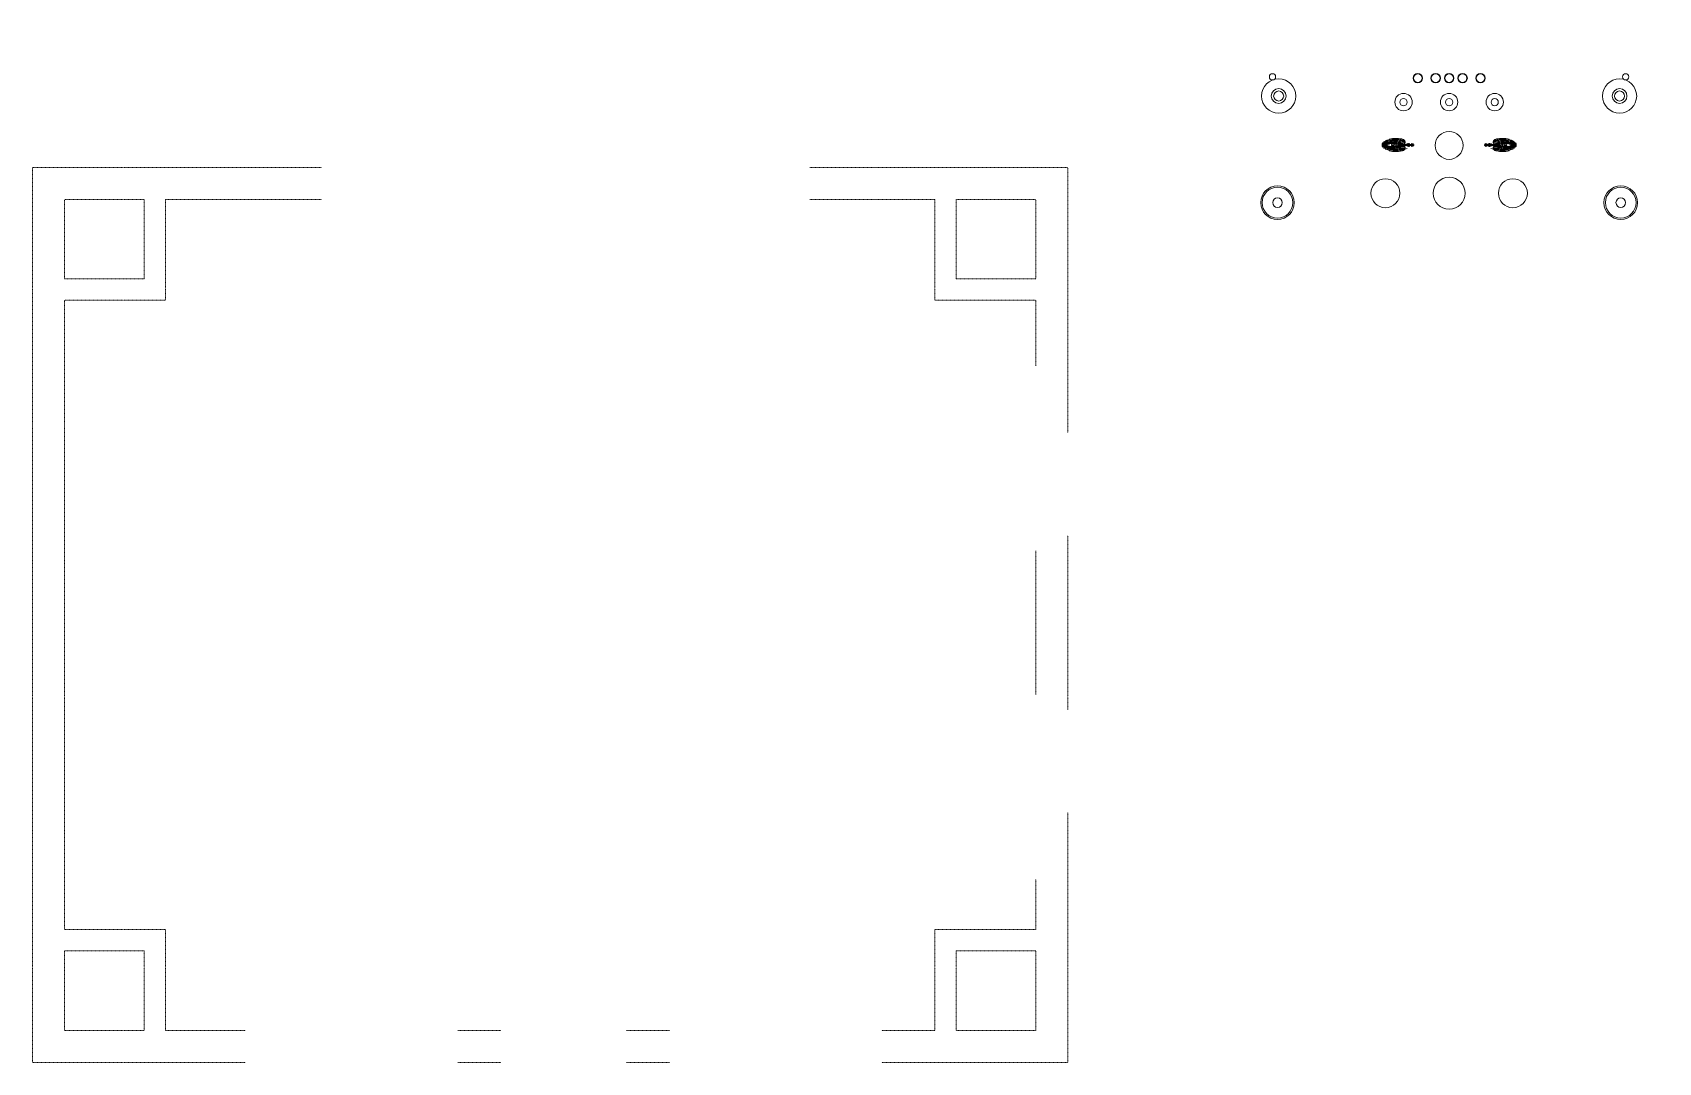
# Model space of a CAD drawing. Header units: millimetres. Extents: x -507089 to 1145492, y -1925330 to 49778.
# Drawn here: x -471195 to -465098, y 3910 to 7772 of the extents above; entities that cross this region are included whole.
import ezdxf

# ---------------------------------------------------------------- set-up
doc = ezdxf.new("R2010")
doc.units = ezdxf.units.MM
doc.header["$MEASUREMENT"] = 0
doc.linetypes.add('HIDDEN', pattern=[0.75, 0.5, -0.25])
doc.linetypes.add('HIDDEN2', pattern=[0.1875, 0.125, -0.0625])
for name, color, linetype, lineweight in [('A-NET KHUAT', 250, 'HIDDEN', 9), ('A-NET MANH', 8, 'Continuous', 9), ('A-NOI THAT', 44, 'Continuous', 9)]:
    doc.layers.add(name, color=color, linetype=linetype, lineweight=lineweight)
doc.layers.get('A-NOI THAT').off()

# ---------------------------------------------------------------- blocks, each defined once
blk = doc.blocks.new('Bantho81x15')
for p, q in [((622.9, 193.5), (622.9, 148.5)), ((785, 198), (627.4, 198)), ((785, 198), (942.6, 198)), ((947.1, 193.5), (947.1, 148.5)), ((785, 144), (627.4, 144)), ((686.3, 144), (686.3, 139.5)), ((785, 139.5), (686.3, 139.5)), ((785, 144), (942.6, 144)), ((785, 139.5), (883.7, 139.5)), ((883.7, 144), (883.7, 139.5))]:
    blk.add_line(p, q)
for points in [[(1570, 0), (1570, 810), (0, 810), (0, 0)], [(672.5, 202.5), (555.5, 202.5), (555.5, 319.5), (672.5, 319.5)], [(843.5, 202.5), (726.5, 202.5), (726.5, 319.5), (843.5, 319.5)], [(1014.5, 202.5), (897.5, 202.5), (897.5, 319.5), (1014.5, 319.5)]]:
    blk.add_lwpolyline(points, close=True)
for points in [[(730.3, 431.7), (703.4, 431.7), (703.4, 412.9), (730.6, 412.9)], [(839.7, 431.7), (866.6, 431.7), (866.6, 412.9), (839.4, 412.9)]]:
    blk.add_lwpolyline(points)
for centre, radius in [((141.4, 637.9), 68.4), ((546, 602.6), 75), ((785, 602.6), 82.5), ((1024, 602.6), 75), ((1428.6, 637.9), 68.4), ((215.3, 453.5), 121.5), ((1354.7, 453.5), 121.5), ((785, 423.3), 72), ((145.9, 238.1), 84.4), ((343.9, 244.8), 67.5), ((614, 261), 54), ((785, 261), 54), ((956, 261), 54), ((1226.1, 244.8), 67.5), ((1424.1, 238.1), 84.4), ((667.5, 171), 20.2), ((734.5, 171), 20.2), ((785, 171), 20.2), ((835.5, 171), 20.2), ((902.5, 171), 20.2)]:
    blk.add_circle(centre, radius)
for centre, radius, start, end in [((512.7, 436.5), 1.68, 91.11692, 207.80948), ((513.4, 441.4), 2.16, 159.26167, 240.74789), ((514.9, 438.2), 4.5, 214.40333, 250.53705), ((514.7, 441.1), 3.52, 99.32861, 161.85216), ((513.4, 430.4), 2.14, 117.37129, 219.74214), ((517.7, 438.3), 11, 237.12389, 267.92186), ((513.7, 425.4), 1.79, 112.24816, 266.94641), ((572.3, 558.5), 133.2, 243.25027, 251.217), ((514.7, 425.8), 6.92, 73.28723, 109.12828), ((512.3, 425.2), 13, 69.80015, 88.51036), ((517.5, 373.4), 53.9, 90.15221, 94.77078), ((531.5, 466.5), 37.2, 241.01363, 264.93841), ((515.5, 439), 5.72, 72.76256, 104.23618), ((469.3, 351.7), 104.4, 56.74978, 62.68123), ((522.8, 462.7), 35.8, 261.24952, 278.41125), ((619.4, 567.5), 158.5, 234.14472, 236.62522), ((528.7, 426.6), 0.962, 137.28159, 219.85853), ((529.2, 425.8), 1.86, 89.14189, 129.81005), ((529.5, 429.2), 1.32, 87.47386, 174.60297), ((529.7, 429.1), 1.51, 171.69171, 253.30928), ((530.8, 431.4), 1.68, 62.22018, 176.6575), ((530.3, 431.5), 1.17, 176.57675, 232.06534), ((530.7, 447.1), 19.5, 265.74647, 280.06537), ((532.3, 438.1), 8.03, 249.68834, 271.8544), ((533, 433.8), 1.68, 161.59746, 212.1026), ((533.4, 433), 2.45, 72.94439, 147.31781), ((537.7, 447.7), 16, 247.27185, 267.62214), ((547.9, 420), 15.9, 130.06835, 174.2023), ((533.8, 439.9), 9.89, 262.83991, 280.30254), ((535.8, 435.1), 1.68, 104.79429, 170.13473), ((532.9, 433), 2.7, 36.44059, 62.11653), ((538.1, 438.8), 5.21, 234.86743, 285.69919), ((536.2, 434.4), 2.4, 64.57607, 109.87365), ((540.5, 440.7), 5.25, 231.27539, 281.91342), ((565.9, 403.2), 40.5, 114.15468, 134.20777), ((617.5, 265.5), 187.5, 107.29817, 111.3389), ((557.6, 443.4), 1.69, 151.15901, 206.35927), ((558, 440.4), 4.25, 55.78353, 116.11471), ((592.2, 367.2), 83, 96.56543, 111.49786), ((589.8, 382.1), 68, 80.282, 95.93644), ((595.4, 400.3), 49.1, 66.86342, 83.20526), ((614.2, 445.1), 3.35, 76.05066, 149.45294), ((606, 426), 21.4, 26.26985, 65.992), ((614.2, 444.3), 4.14, 44.82842, 79.3147), ((615.3, 446), 2.15, 312.6928, 33.78134), ((619.4, 415), 21.2, 34.23882, 65.43827), ((640.5, 362.5), 64.6, 84.21943, 93.17874), ((929.5, 362.5), 64.6, 86.82126, 95.78057), ((950.6, 415), 21.2, 114.56173, 145.76118), ((964, 426), 21.4, 114.008, 153.73015), ((954.7, 446), 2.15, 146.21866, 227.3072), ((955.8, 444.3), 4.14, 100.6853, 135.17158), ((955.8, 445.1), 3.35, 30.54706, 103.94934), ((974.6, 400.3), 49.1, 96.79474, 113.13658), ((980.2, 382.1), 68, 84.06356, 99.718), ((977.8, 367.2), 83, 68.50214, 83.43457), ((952.5, 265.5), 187.5, 68.6611, 72.70183), ((1012, 440.4), 4.25, 63.88529, 124.21647), ((1012.4, 443.4), 1.69, 333.64073, 28.84099), ((1004.1, 403.2), 40.5, 45.79223, 65.84532), ((1029.5, 440.7), 5.25, 258.08658, 308.72461), ((1031.9, 438.8), 5.21, 254.30081, 305.13257), ((1022.1, 420), 15.9, 5.7977, 49.93165), ((1033.8, 434.4), 2.4, 70.12635, 115.42393), ((1032.3, 447.7), 16, 272.37786, 292.72815), ((1036.2, 439.9), 9.89, 259.69746, 277.16009), ((1034.2, 435.1), 1.68, 9.86527, 75.20571), ((1037.1, 433), 2.7, 117.88347, 143.55941), ((1036.6, 433), 2.45, 32.68219, 107.05561), ((1039.3, 447.1), 19.5, 259.93463, 274.25353), ((1037.7, 438.1), 8.03, 268.1456, 290.31166), ((950.6, 567.5), 158.5, 303.37478, 305.85528), ((1037, 433.8), 1.68, 327.8974, 18.40254), ((1039.2, 431.4), 1.68, 3.3425, 117.77982), ((1039.7, 431.5), 1.17, 307.93466, 3.42325), ((1040.5, 429.2), 1.32, 5.39703, 92.52614), ((997.7, 558.5), 133.2, 288.783, 296.74973), ((1040.3, 429.1), 1.51, 286.69072, 8.30829), ((1040.8, 425.8), 1.86, 50.18995, 90.85811), ((1038.5, 466.5), 37.2, 275.06159, 298.98637), ((1041.3, 426.6), 0.962, 320.14147, 42.71841), ((1047.2, 462.7), 35.8, 261.58875, 278.75048), ((1100.7, 351.7), 104.4, 117.31877, 123.25022), ((1052.3, 438.3), 11, 272.07814, 302.87611), ((1052.5, 373.4), 53.9, 85.22922, 89.84779), ((1054.5, 439), 5.72, 75.76382, 107.23744), ((1057.7, 425.2), 13, 91.48964, 110.19985), ((1055.3, 425.8), 6.92, 70.87172, 106.71277), ((1055.3, 441.1), 3.52, 18.14784, 80.67139), ((1056.3, 425.4), 1.79, 273.05359, 67.75184), ((1055.1, 438.2), 4.5, 289.46295, 325.59667), ((1057.3, 436.5), 1.68, 332.19052, 88.88308), ((1056.6, 430.4), 2.14, 320.25786, 62.62871), ((1056.6, 441.4), 2.16, 299.25211, 20.73833), ((512.7, 406.8), 1.68, 152.19052, 268.88308), ((514.9, 405), 4.5, 109.46295, 145.59667), ((513.4, 401.9), 2.16, 119.25211, 200.73833), ((513.4, 412.9), 2.14, 140.25786, 242.62871), ((514.7, 402.2), 3.52, 198.14784, 260.67139), ((514, 421.5), 2.33, 111.09956, 181.92496), ((513.3, 421.2), 1.59, 169.59846, 281.44937), ((517.7, 405), 11, 92.07814, 122.87611), ((513.7, 417.8), 1.79, 93.05359, 247.75184), ((572.3, 284.8), 133.2, 108.783, 116.74973), ((514.7, 417.5), 6.92, 250.87172, 286.71277), ((512.3, 418.1), 13, 271.48964, 290.19985), ((517.5, 469.9), 53.9, 265.22922, 269.84779), ((531.5, 376.8), 37.2, 95.06159, 118.98637), ((517.4, 534.6), 111, 268.00916, 275.37236), ((517.4, 308.6), 111, 84.62764, 91.99084), ((515.5, 404.3), 5.72, 255.76382, 287.23744), ((469.3, 491.5), 104.4, 297.31877, 303.25022), ((522.8, 380.6), 35.8, 81.58875, 98.75048), ((619.4, 275.8), 158.5, 123.37478, 125.85528), ((528.1, 421.5), 1.01, 154.56274, 171.39394), ((528.1, 421.8), 1.01, 188.60606, 205.43726), ((532.3, 418.1), 6.39, 133.36194, 143.75175), ((532.3, 425.1), 6.39, 216.24825, 226.63806), ((528.6, 424.5), 0.941, 87.07772, 173.66237), ((528.8, 424.6), 1.09, 176.5938, 256.345), ((528.8, 418.7), 1.09, 103.655, 183.4062), ((528.6, 418.7), 0.941, 186.33763, 272.92228), ((528.7, 416.7), 0.962, 140.14147, 222.71841), ((529, 426.7), 1.26, 212.91129, 272.39151), ((529.7, 420.7), 2.72, 96.25443, 130.18072), ((529.7, 422.6), 2.72, 229.81928, 263.74557), ((529, 416.6), 1.26, 87.60849, 147.08871), ((529.2, 417.4), 1.86, 230.18995, 270.85811), ((529.7, 414.1), 1.51, 106.69072, 188.30829), ((529.5, 414), 1.32, 185.39703, 272.52614), ((530.5, 439.5), 16.1, 262.90894, 276.46656), ((530.5, 403.8), 16.1, 83.53344, 97.09106), ((530.4, 444.5), 19.2, 265.98813, 277.56829), ((530.4, 398.7), 19.2, 82.43171, 94.01187), ((530.3, 411.8), 1.17, 127.93466, 183.42325), ((530.8, 411.8), 1.68, 183.3425, 297.77982), ((530.7, 396.2), 19.5, 79.93463, 94.25353), ((532.3, 405.2), 8.03, 88.1456, 110.31166), ((533, 409.4), 1.68, 147.8974, 198.40254), ((533.4, 410.2), 2.45, 212.68219, 287.05561), ((537.7, 395.6), 16, 92.37786, 112.72815), ((547.9, 423.2), 15.9, 185.7977, 229.93165), ((533.8, 403.4), 9.89, 79.69746, 97.16009), ((532.9, 410.3), 2.7, 297.88347, 323.55941), ((535.8, 408.2), 1.68, 189.86527, 255.20571), ((538.1, 404.4), 5.21, 74.30081, 125.13257), ((536.2, 408.8), 2.4, 250.12635, 295.42393), ((540.5, 402.6), 5.25, 78.08658, 128.72461), ((565.9, 440.1), 40.5, 225.79223, 245.84532), ((617.5, 577.7), 187.5, 248.6611, 252.70183), ((557.6, 399.8), 1.69, 153.64073, 208.84099), ((558, 402.8), 4.25, 243.88529, 304.21647), ((592.2, 476), 83, 248.50214, 263.43457), ((589.8, 461.2), 68, 264.06356, 279.718), ((595.4, 442.9), 49.1, 276.79474, 293.13658), ((614.2, 398.2), 3.35, 210.54706, 283.94934), ((606, 417.3), 21.4, 294.008, 333.73015), ((614.2, 399), 4.14, 280.6853, 315.17158), ((615.3, 397.2), 2.15, 326.21866, 47.3072), ((603.3, 468.5), 64.6, 283.66187, 292.724), ((619.4, 428.2), 21.2, 294.56173, 325.76118), ((640.5, 480.8), 64.6, 266.82126, 275.78057), ((644.2, 402.4), 24.5, 70.3001, 83.3279), ((644.2, 440.9), 24.5, 276.6721, 289.6999), ((645.8, 406.8), 19.8, 60.41911, 70.48962), ((645.8, 436.5), 19.8, 289.51038, 299.58089), ((656.9, 421.7), 2.83, 120.86964, 241.88393), ((656.9, 421.5), 2.83, 118.11607, 239.13036), ((661.1, 262.1), 162, 79.72368, 91.94771), ((660.6, 606.4), 187.3, 268.46383, 279.02678), ((908.9, 262.1), 162, 88.05229, 100.27632), ((909.4, 606.4), 187.3, 260.97322, 271.53617), ((924.2, 406.8), 19.8, 109.51038, 119.58089), ((913.1, 421.7), 2.83, 298.11607, 59.13036), ((913.1, 421.5), 2.83, 300.86964, 61.88393), ((924.2, 436.5), 19.8, 240.41911, 250.48962), ((925.8, 402.4), 24.5, 96.6721, 109.6999), ((925.8, 440.9), 24.5, 250.3001, 263.3279), ((929.5, 480.8), 64.6, 264.21943, 273.17874), ((950.6, 428.2), 21.2, 214.23882, 245.43827), ((966.7, 468.5), 64.6, 247.276, 256.33813), ((964, 417.3), 21.4, 206.26985, 245.992), ((954.7, 397.2), 2.15, 132.6928, 213.78134), ((955.8, 399), 4.14, 224.82842, 259.3147), ((955.8, 398.2), 3.35, 256.05066, 329.45294), ((974.6, 442.9), 49.1, 246.86342, 263.20526), ((980.2, 461.2), 68, 260.282, 275.93644), ((977.8, 476), 83, 276.56543, 291.49786), ((952.5, 577.7), 187.5, 287.29817, 291.3389), ((1012, 402.8), 4.25, 235.78353, 296.11471), ((1012.4, 399.8), 1.69, 331.15901, 26.35927), ((1004.1, 440.1), 40.5, 294.15468, 314.20777), ((1029.5, 402.6), 5.25, 51.27539, 101.91342), ((1031.9, 404.4), 5.21, 54.86743, 105.69919), ((1022.1, 423.2), 15.9, 310.06835, 354.2023), ((1033.8, 408.8), 2.4, 244.57607, 289.87365), ((1032.3, 395.6), 16, 67.27185, 87.62214), ((1036.2, 403.4), 9.89, 82.83991, 100.30254), ((1034.2, 408.2), 1.68, 284.79429, 350.13473), ((1037.1, 410.3), 2.7, 216.44059, 242.11653), ((1036.6, 410.2), 2.45, 252.94439, 327.31781), ((1039.3, 396.2), 19.5, 85.74647, 100.06537), ((1039.6, 444.5), 19.2, 262.43171, 274.01187), ((1039.6, 398.7), 19.2, 85.98813, 97.56829), ((1037.7, 405.2), 8.03, 69.68834, 91.8544), ((1039.5, 439.5), 16.1, 263.53344, 277.09106), ((1039.5, 403.8), 16.1, 82.90894, 96.46656), ((950.6, 275.8), 158.5, 54.14472, 56.62522), ((1039.2, 411.8), 1.68, 242.22018, 356.6575), ((1037, 409.4), 1.68, 341.59746, 32.1026), ((1040.5, 414), 1.32, 267.47386, 354.60297), ((1039.7, 411.8), 1.17, 356.57675, 52.06534), ((1040.3, 420.7), 2.72, 49.81928, 83.74557), ((1040.3, 422.6), 2.72, 276.25443, 310.18072), ((997.7, 284.8), 133.2, 63.25027, 71.217), ((1040.8, 417.4), 1.86, 269.14189, 309.81005), ((1040.3, 414.1), 1.51, 351.69171, 73.30928), ((1041, 426.7), 1.26, 267.60849, 327.08871), ((1041, 416.6), 1.26, 32.91129, 92.39151), ((1041.4, 424.5), 0.941, 6.33763, 92.92228), ((1041.4, 418.7), 0.941, 267.07772, 353.66237), ((1041.2, 424.6), 1.09, 283.655, 3.4062), ((1041.2, 418.7), 1.09, 356.5938, 76.345), ((1038.5, 376.8), 37.2, 61.01363, 84.93841), ((1037.7, 418.1), 6.39, 36.24825, 46.63806), ((1037.7, 425.1), 6.39, 313.36194, 323.75175), ((1041.3, 416.7), 0.962, 317.28159, 39.85853), ((1047.2, 380.6), 35.8, 81.24952, 98.41125), ((1052.6, 534.6), 111, 264.62764, 271.99084), ((1052.6, 308.6), 111, 88.00916, 95.37236), ((1041.9, 421.5), 1.01, 8.60606, 25.43726), ((1041.9, 421.8), 1.01, 334.56274, 351.39394), ((1100.7, 491.5), 104.4, 236.74978, 242.68123), ((1052.5, 469.9), 53.9, 270.15221, 274.77078), ((1052.3, 405), 11, 57.12389, 87.92186), ((1054.5, 404.3), 5.72, 252.76256, 284.23618), ((1057.7, 418.1), 13, 249.80015, 268.51036), ((1055.3, 417.5), 6.92, 253.28723, 289.12828), ((1055.3, 402.2), 3.52, 279.32861, 341.85216), ((1056.7, 421.2), 1.59, 258.55063, 10.40154), ((1056.3, 417.8), 1.79, 292.24816, 86.94641), ((1055.1, 405), 4.5, 34.40333, 70.53705), ((1056, 421.5), 2.33, 358.07504, 68.90044), ((1057.3, 406.8), 1.68, 271.11692, 27.80948), ((1056.6, 412.9), 2.14, 297.37129, 39.74214), ((1056.6, 401.9), 2.16, 339.26167, 60.74789), ((627.4, 193.5), 4.5, 90, 180), ((942.6, 193.5), 4.5, 0, 90), ((627.4, 148.5), 4.5, 180, 270), ((942.6, 148.5), 4.5, 270, 0)]:
    blk.add_arc(centre, radius, start, end)
at = {"layer": 'A-NET MANH'}
for centre, radius in [((141.4, 637.9), 63), ((141.4, 637.9), 57.6), ((1428.6, 637.9), 63), ((1428.6, 637.9), 57.6), ((141.4, 637.9), 18), ((546, 602.6), 54.3), ((785, 602.6), 59.8), ((1024, 602.6), 54.3), ((1428.6, 637.9), 18), ((785, 423.3), 52.2), ((145.9, 238.1), 64.1), ((145.9, 238.1), 27.7), ((145.9, 238.1), 18.9), ((614, 261), 32.6), ((614, 261), 13.5), ((785, 261), 32.6), ((785, 261), 13.5), ((956, 261), 32.6), ((956, 261), 13.5), ((1424.1, 238.1), 64.1), ((1424.1, 238.1), 27.7), ((1424.1, 238.1), 18.9), ((667.5, 171), 17.9), ((667.5, 171), 16.5), ((734.5, 171), 17.9), ((734.5, 171), 16.5), ((785, 171), 17.9), ((785, 171), 16.5), ((835.5, 171), 17.9), ((835.5, 171), 16.5), ((902.5, 171), 17.9), ((902.5, 171), 16.5), ((122.7, 166.2), 11.7), ((1447.3, 166.2), 11.7)]:
    blk.add_circle(centre, radius, dxfattribs=at)
for centre, radius, start, end in [((577.1, 167.5), 259.8, 93.35839, 99.91053), ((569.6, 246.2), 183.1, 91.56043, 101.54421), ((571.2, 267.6), 164.6, 93.3064, 103.05117), ((571.8, 311.8), 123.7, 96.99852, 106.99707), ((571, 335.8), 103, 94.99276, 107.84064), ((663.7, -64), 515.6, 100.38913, 103.34642), ((582.5, 263.7), 172.9, 91.23409, 98.58367), ((582.8, 332.7), 113.5, 89.2576, 101.3839), ((586.6, 71.1), 361.6, 91.29791, 93.93835), ((574.3, 291.6), 135.9, 84.34186, 95.24034), ((576.7, 327), 112.4, 88.54244, 97.50174), ((570, 315.5), 113.8, 86.67673, 92.69563), ((571.1, 426), 2.75, 151.0709, 249.42801), ((577.1, 407), 36.7, 83.83522, 99.99792), ((578.6, 429.2), 1.92, 71.2924, 247.05672), ((580.2, 432.8), 2.05, 107.49238, 242.79875), ((584.1, 425.5), 5.87, 161.50849, 192.87676), ((580.8, 436.6), 2.22, 101.4674, 236.36153), ((1139.6, 8070.6), 7660.1, 265.80501, 265.94851), ((581.5, 440.5), 2.01, 83.71906, 235.69456), ((599.1, 621.3), 187.5, 264.01771, 269.71802), ((580.2, 363.2), 75.6, 82.18966, 89.88307), ((583.3, 444.2), 2.29, 119.57244, 227.85196), ((578.9, 277.3), 165.2, 81.97624, 89.03334), ((583.6, 307.1), 139.1, 80.29701, 89.7002), ((588.4, 423.8), 3.06, 103.88916, 201.90246), ((589, 428.3), 2, 93.74485, 229.17903), ((579.3, 237.5), 189.5, 83.08362, 87.47465), ((590.1, 431.9), 2.07, 93.13132, 231.35878), ((591.2, 435.8), 2.18, 88.63737, 237.09605), ((598.3, 482.9), 45.4, 260.10632, 275.61956), ((592.9, 439.6), 2.31, 81.09677, 223.3489), ((594.7, 443.6), 2.18, 94.60703, 230.62183), ((598, 427.8), 1.85, 94.56651, 245.96344), ((598.9, 431.6), 2.19, 102.02468, 243.83073), ((600.3, 435.2), 2.34, 81.57384, 217.3873), ((599.8, 491.9), 58.1, 268.42444, 278.80179), ((602.4, 531.8), 102.2, 267.76574, 277.48399), ((601.6, 439.1), 1.85, 76.93908, 238.3768), ((604.7, 441.8), 2.88, 100.73576, 198.38814), ((638.1, 716), 277.5, 262.52148, 265.62268), ((604.7, 477.1), 51.6, 267.09454, 284.67237), ((606.8, 385.5), 52.3, 76.3189, 94.40541), ((605, 427.4), 16.9, 36.63929, 83.11223), ((610.6, 375), 59.5, 80.85328, 91.80123), ((628.8, 346), 85.5, 95.8012, 98.83997), ((614.9, 431.7), 5.37, 302.95046, 6.0665), ((608.8, 431.4), 11.4, 4.29068, 31.86325), ((603.3, 374.7), 64.6, 67.276, 76.33813), ((635.4, 380.6), 46.3, 88.1278, 98.31724), ((637.6, 423.3), 3.76, 101.04787, 174.64344), ((646, 428), 2.74, 201.09101, 254.64218), ((650, 431.3), 6.27, 225.17601, 262.1254), ((920, 431.3), 6.27, 277.8746, 314.82399), ((924, 428), 2.74, 285.35782, 338.90899), ((934.6, 380.6), 46.3, 81.68276, 91.8722), ((932.4, 423.3), 3.76, 5.35656, 78.95213), ((966.7, 374.7), 64.6, 103.66187, 112.724), ((961.2, 431.4), 11.4, 148.13675, 175.70932), ((955.1, 431.7), 5.37, 173.9335, 237.04954), ((941.2, 346), 85.5, 81.16003, 84.1988), ((959.4, 375), 59.5, 88.19877, 99.14672), ((963.2, 385.5), 52.3, 85.59459, 103.6811), ((965, 427.4), 16.9, 96.88777, 143.36071), ((965.3, 477.1), 51.6, 255.32763, 272.90546), ((931.9, 716), 277.5, 274.37732, 277.47852), ((967.6, 531.8), 102.2, 262.51601, 272.23426), ((970.2, 491.9), 58.1, 261.19821, 271.57556), ((986.4, 307.1), 139.1, 90.2998, 99.70299), ((965.3, 441.8), 2.88, 341.61186, 79.26424), ((971.7, 482.9), 45.4, 264.38044, 279.89368), ((990.7, 237.5), 189.5, 92.52535, 96.91638), ((991.1, 277.3), 165.2, 90.96666, 98.02376), ((968.4, 439.1), 1.85, 301.6232, 103.06092), ((969.7, 435.2), 2.34, 322.6127, 98.42616), ((971.1, 431.6), 2.19, 296.16927, 77.97532), ((430.4, 8070.6), 7660.1, 274.05149, 274.19499), ((970.9, 621.3), 187.5, 270.28198, 275.98229), ((972, 427.8), 1.85, 294.03656, 85.43349), ((975.3, 443.6), 2.18, 309.37817, 85.39297), ((977.1, 439.6), 2.31, 316.6511, 98.90323), ((978.8, 435.8), 2.18, 302.90395, 91.36263), ((989.8, 363.2), 75.6, 90.11693, 97.81034), ((979.9, 431.9), 2.07, 308.64122, 86.86868), ((981, 428.3), 2, 310.82097, 86.25515), ((995.7, 291.6), 135.9, 84.75966, 95.65814), ((981.6, 423.8), 3.06, 338.09754, 76.11084), ((987.2, 332.7), 113.5, 78.6161, 90.7424), ((986.7, 444.2), 2.29, 312.14804, 60.42756), ((988.5, 440.5), 2.01, 304.30544, 96.28094), ((992.9, 407), 36.7, 80.00208, 96.16478), ((989.2, 436.6), 2.22, 303.63847, 78.5326), ((993.3, 327), 112.4, 82.49826, 91.45756), ((989.8, 432.8), 2.05, 297.20125, 72.50762), ((991.4, 429.2), 1.92, 292.94328, 108.7076), ((987.5, 263.7), 172.9, 81.41633, 88.76591), ((985.9, 425.5), 5.87, 347.12324, 18.49151), ((983.4, 71.1), 361.6, 86.06165, 88.70209), ((1000, 315.5), 113.8, 87.30437, 93.32327), ((906.3, -64), 515.6, 76.65358, 79.61087), ((998.9, 426), 2.75, 290.57199, 28.9291), ((1000.4, 246.2), 183.1, 78.45579, 88.43957), ((999, 335.8), 103, 72.15936, 85.00724), ((998.8, 267.6), 164.6, 76.94883, 86.6936), ((992.9, 167.5), 259.8, 80.08947, 86.64161), ((998.2, 311.8), 123.7, 73.00293, 83.00148), ((577.1, 675.7), 259.8, 260.08947, 266.64161), ((569.6, 597.1), 183.1, 258.45579, 268.43957), ((534.5, 423.1), 0.902, 130.98627, 255.61781), ((534.5, 420.2), 0.902, 104.38219, 229.01373), ((571.2, 575.7), 164.6, 256.94883, 266.6936), ((538.6, 578.9), 156.8, 268.40401, 273.37935), ((538.6, 264.4), 156.8, 86.62065, 91.59599), ((571.8, 531.5), 123.7, 253.00293, 263.00148), ((571, 507.5), 103, 252.15936, 265.00724), ((663.7, 907.3), 515.6, 256.65358, 259.61087), ((554.4, 412), 12.3, 104.27512, 122.55007), ((554.4, 431.2), 12.3, 237.44993, 255.72488), ((553.2, 424.6), 1.88, 125.9823, 227.31118), ((553.2, 418.6), 1.88, 132.68882, 234.0177), ((563.4, 462.4), 40.8, 253.58873, 267.08392), ((563.4, 380.9), 40.8, 92.91608, 106.41127), ((582.5, 579.6), 172.9, 261.41633, 268.76591), ((582.8, 510.6), 113.5, 258.6161, 270.7424), ((574.3, 551.7), 135.9, 264.75966, 275.65814), ((586.6, 772.1), 361.6, 266.06165, 268.70209), ((576.7, 516.3), 112.4, 262.49826, 271.45756), ((570, 527.7), 113.8, 267.30437, 273.32327), ((571.1, 417.2), 2.75, 110.57199, 208.9291), ((576.6, 399), 25.3, 86.07167, 104.73811), ((576.6, 444.3), 25.3, 255.26189, 273.92833), ((577.1, 436.3), 36.7, 260.00208, 276.16478), ((578.6, 414.1), 1.92, 112.94328, 288.7076), ((580.2, 410.4), 2.05, 117.20125, 252.50762), ((584.1, 417.7), 5.87, 167.12324, 198.49151), ((582.1, 425.3), 3.94, 196.24909, 249.3903), ((582.1, 417.9), 3.94, 110.6097, 163.75091), ((580.8, 406.6), 2.22, 123.63847, 258.5326), ((1139.6, -7227.4), 7660.1, 94.05149, 94.19499), ((581.5, 402.8), 2.01, 124.30544, 276.28094), ((599.1, 222), 187.5, 90.28198, 95.98229), ((580.2, 480.1), 75.6, 270.11693, 277.81034), ((582.4, 428.8), 7.31, 256.87546, 257.38237), ((582.4, 414.5), 7.31, 102.61763, 103.12454), ((583.3, 399.1), 2.29, 132.14804, 240.42756), ((578.9, 565.9), 165.2, 270.96666, 278.02376), ((585, 421.6), 1.18, 109.76807, 177.85578), ((585, 421.7), 1.18, 182.14422, 250.23193), ((583.6, 536.2), 139.1, 270.2998, 279.70299), ((561, 2980.6), 2558, 270.5282, 271.40731), ((561, -2137.3), 2558, 88.59269, 89.4718), ((588.4, 419.4), 3.06, 158.09754, 256.11084), ((589, 414.9), 2, 130.82097, 266.25515), ((579.3, 605.8), 189.5, 272.52535, 276.91638), ((590.1, 411.3), 2.07, 128.64122, 266.86868), ((591.2, 407.4), 2.18, 122.90395, 271.36263), ((591.5, 421.5), 1.44, 115.455, 173.2468), ((591.5, 421.8), 1.44, 186.7532, 244.545), ((598.3, 360.4), 45.4, 84.38044, 99.89368), ((592.9, 403.7), 2.31, 136.6511, 278.90323), ((594.7, 399.7), 2.18, 129.37817, 265.39297), ((597.6, 424), 2.13, 97.29091, 203.63849), ((597.6, 419.2), 2.13, 156.36151, 262.70909), ((598, 415.4), 1.85, 114.03656, 265.43349), ((598.9, 411.6), 2.19, 116.16927, 257.97532), ((600.3, 408.1), 2.34, 142.6127, 278.42616), ((599.8, 351.4), 58.1, 81.19821, 91.57556), ((602.4, 311.5), 102.2, 82.51601, 92.23426), ((600.7, 421.4), 1.63, 113.45677, 171.47578), ((600.7, 421.9), 1.63, 188.52422, 246.54323), ((601.6, 404.2), 1.85, 121.6232, 283.06092), ((604.7, 401.5), 2.88, 161.61186, 259.26424), ((638.1, 127.3), 277.5, 94.37732, 97.47852), ((604.7, 366.2), 51.6, 75.32763, 92.90546), ((606.8, 457.8), 52.3, 265.59459, 283.6811), ((605, 415.9), 16.9, 276.88777, 323.36071), ((609, 421.6), 1.44, 85.05946, 258.99134), ((609, 421.7), 1.44, 101.00866, 106.27973), ((610.6, 468.3), 59.5, 268.19877, 279.14672), ((609, 421.7), 1.44, 262.90857, 274.94054), ((628.8, 497.3), 85.5, 261.16003, 264.1988), ((618, 421.7), 1.63, 113.78317, 182.99739), ((618, 421.5), 1.63, 177.00261, 246.21683), ((614.9, 411.5), 5.37, 353.9335, 57.04954), ((608.8, 411.8), 11.4, 328.13675, 355.70932), ((623.1, 421.7), 1.85, 119.64119, 182.46799), ((623.1, 421.6), 1.85, 177.53201, 240.35881), ((653.5, -551.4), 975.2, 90.9084, 91.7439), ((653.5, 1394.7), 975.2, 268.2561, 269.0916), ((629.6, 423), 3.58, 103.88346, 169.93583), ((629.6, 420.2), 3.58, 190.06417, 256.11654), ((635.4, 462.6), 46.3, 261.68276, 271.8722), ((632.5, 421.6), 2.31, 121.35838, 178.93529), ((632.5, 421.7), 2.31, 181.06471, 238.64162), ((637.6, 420), 3.76, 185.35656, 258.95213), ((638.3, 376.6), 47.1, 83.12782, 90.36591), ((638.3, 466.6), 47.1, 269.63409, 276.87218), ((646, 415.3), 2.74, 105.35782, 158.90899), ((639, 338.3), 85.2, 79.75025, 86.65089), ((639, 505), 85.2, 273.34911, 280.24975), ((647.8, 433.8), 8.82, 253.29943, 278.33013), ((647.8, 409.5), 8.82, 81.66987, 106.70057), ((650, 412), 6.27, 97.8746, 134.82399), ((649.2, 427.6), 2.56, 267.28129, 317.08355), ((649.2, 415.6), 2.56, 42.91645, 92.71871), ((931, 338.3), 85.2, 93.34911, 100.24975), ((931, 505), 85.2, 259.75025, 266.65089), ((920.8, 427.6), 2.56, 222.91645, 272.71871), ((920.8, 415.6), 2.56, 87.28129, 137.08355), ((922.2, 433.8), 8.82, 261.66987, 286.70057), ((922.2, 409.5), 8.82, 73.29943, 98.33013), ((920, 412), 6.27, 45.17601, 82.1254), ((924, 415.3), 2.74, 21.09101, 74.64218), ((931.7, 376.6), 47.1, 89.63409, 96.87218), ((931.7, 466.6), 47.1, 263.12782, 270.36591), ((916.5, -551.4), 975.2, 88.2561, 89.0916), ((916.5, 1394.7), 975.2, 270.9084, 271.7439), ((932.4, 420), 3.76, 281.04787, 354.64344), ((934.6, 462.6), 46.3, 268.1278, 278.31724), ((937.5, 421.6), 2.31, 1.06471, 58.64162), ((937.5, 421.7), 2.31, 301.35838, 358.93529), ((940.4, 423), 3.58, 10.06417, 76.11654), ((940.4, 420.2), 3.58, 283.88346, 349.93583), ((1009, 2980.6), 2558, 268.59269, 269.4718), ((1009, -2137.3), 2558, 90.5282, 91.40731), ((946.9, 421.7), 1.85, 357.53201, 60.35881), ((946.9, 421.6), 1.85, 299.64119, 2.46799), ((955.1, 411.5), 5.37, 122.95046, 186.0665), ((941.2, 497.3), 85.5, 275.8012, 278.83997), ((961.2, 411.8), 11.4, 184.29068, 211.86325), ((959.4, 468.3), 59.5, 260.85328, 271.80123), ((963.2, 457.8), 52.3, 256.3189, 274.40541), ((965, 415.9), 16.9, 216.63929, 263.11223), ((965.3, 366.2), 51.6, 87.09454, 104.67237), ((952, 421.7), 1.63, 357.00261, 66.21683), ((952, 421.5), 1.63, 293.78317, 2.99739), ((931.9, 127.3), 277.5, 82.52148, 85.62268), ((967.6, 311.5), 102.2, 87.76574, 97.48399), ((961, 421.6), 1.44, 281.00866, 94.94054), ((961, 421.7), 1.44, 265.05946, 277.09143), ((961, 421.7), 1.44, 73.72027, 78.99134), ((970.2, 351.4), 58.1, 88.42444, 98.80179), ((986.4, 536.2), 139.1, 260.29701, 269.7002), ((965.3, 401.5), 2.88, 280.73576, 18.38814), ((971.7, 360.4), 45.4, 80.10632, 95.61956), ((990.7, 605.8), 189.5, 263.08362, 267.47465), ((968.4, 404.2), 1.85, 256.93908, 58.3768), ((991.1, 565.9), 165.2, 261.97624, 269.03334), ((969.7, 408.1), 2.34, 261.57384, 37.3873), ((969.3, 421.4), 1.63, 8.52422, 66.54323), ((969.3, 421.9), 1.63, 293.45677, 351.47578), ((971.1, 411.6), 2.19, 282.02468, 63.83073), ((430.4, -7227.4), 7660.1, 85.80501, 85.94851), ((970.9, 222), 187.5, 84.01771, 89.71802), ((972, 415.4), 1.85, 274.56651, 65.96344), ((972.4, 424), 2.13, 336.36151, 82.70909), ((972.4, 419.2), 2.13, 277.29091, 23.63849), ((975.3, 399.7), 2.18, 274.60703, 50.62183), ((977.1, 403.7), 2.31, 261.09677, 43.3489), ((978.8, 407.4), 2.18, 268.63737, 57.09605), ((978.5, 421.5), 1.44, 6.7532, 64.545), ((978.5, 421.8), 1.44, 295.455, 353.2468), ((989.8, 480.1), 75.6, 262.18966, 269.88307), ((979.9, 411.3), 2.07, 273.13132, 51.35878), ((981, 414.9), 2, 273.74485, 49.17903), ((981.6, 419.4), 3.06, 283.88916, 21.90246), ((995.7, 551.7), 135.9, 264.34186, 275.24034), ((985, 421.6), 1.18, 2.14422, 70.23193), ((985, 421.7), 1.18, 289.76807, 357.85578), ((987.2, 510.6), 113.5, 269.2576, 281.3839), ((986.7, 399.1), 2.29, 299.57244, 47.85196), ((988.5, 402.8), 2.01, 263.71906, 55.69456), ((992.9, 436.3), 36.7, 263.83522, 279.99792), ((987.9, 425.3), 3.94, 290.6097, 343.75091), ((987.6, 428.8), 7.31, 282.61763, 283.12454), ((987.6, 414.5), 7.31, 76.87546, 77.38237), ((987.9, 417.9), 3.94, 16.24909, 69.3903), ((989.2, 406.6), 2.22, 281.4674, 56.36153), ((989.8, 410.4), 2.05, 287.49238, 62.79875), ((993.3, 516.3), 112.4, 268.54244, 277.50174), ((991.4, 414.1), 1.92, 251.2924, 67.05672), ((987.5, 579.6), 172.9, 271.23409, 278.58367), ((985.9, 417.7), 5.87, 341.50849, 12.87676), ((993.4, 399), 25.3, 75.26189, 93.92833), ((993.4, 444.3), 25.3, 266.07167, 284.73811), ((983.4, 772.1), 361.6, 271.29791, 273.93835), ((1000, 527.7), 113.8, 266.67673, 272.69563), ((906.3, 907.3), 515.6, 280.38913, 283.34642), ((998.9, 417.2), 2.75, 331.0709, 69.42801), ((1000.4, 597.1), 183.1, 271.56043, 281.54421), ((999, 507.5), 103, 274.99276, 287.84064), ((992.9, 675.7), 259.8, 273.35839, 279.91053), ((998.8, 575.7), 164.6, 273.3064, 283.05117), ((1006.6, 462.4), 40.8, 272.91608, 286.41127), ((1006.6, 380.9), 40.8, 73.58873, 87.08392), ((998.2, 531.5), 123.7, 276.99852, 286.99707), ((1016.8, 424.6), 1.88, 312.68882, 54.0177), ((1016.8, 418.6), 1.88, 305.9823, 47.31118), ((1015.6, 412), 12.3, 57.44993, 75.72488), ((1015.6, 431.2), 12.3, 284.27512, 302.55007), ((1031.4, 578.9), 156.8, 266.62065, 271.59599), ((1031.4, 264.4), 156.8, 88.40401, 93.37935), ((1035.5, 423.1), 0.902, 284.38219, 49.01373), ((1035.5, 420.2), 0.902, 310.98627, 75.61781)]:
    blk.add_arc(centre, radius, start, end, dxfattribs=at)
blk = doc.blocks.new('SOFA2')
at = {"layer": 'A-NET KHUAT', "linetype": 'HIDDEN2', "ltscale": 0.2}
for p, q in [((621.5, 3515.9), (621.5, 3137.3)), ((3506.4, 3515.9), (3506.4, 3137.3)), ((243.1, 3137.3), (621.5, 3137.3)), ((3884.8, 3137.3), (3506.4, 3137.3)), ((243.1, 778), (621.5, 778)), ((621.5, 399.6), (621.5, 778)), ((3884.8, 778), (3506.4, 778)), ((3506.4, 399.6), (3506.4, 778))]:
    blk.add_line(p, q, dxfattribs=at)
for points in [[(820, 3635.9), (123.1, 3635.9), (123.1, 2698)], [(1777.5, 3635.9), (1615.9, 3635.9)], [(2410.5, 3635.9), (2248.9, 3635.9)], [(2920.7, 279.6), (4004.8, 279.6), (4004.8, 3635.9), (3206.4, 3635.9)], [(820, 3515.9), (621.5, 3515.9)], [(1777.5, 3515.9), (1615.9, 3515.9)], [(2410.5, 3515.9), (2248.9, 3515.9)], [(3506.4, 3515.9), (3206.4, 3515.9)], [(243.1, 3137.3), (243.1, 2949)], [(3884.8, 778), (3884.8, 3137.3)], [(123.1, 2313.5), (123.1, 1659.9)], [(243.1, 2256.1), (243.1, 1717.3)], [(123.1, 1275.4), (123.1, 279.6), (1090.1, 279.6)], [(243.1, 1024.3), (243.1, 778)], [(621.5, 399.6), (1090.1, 399.6)], [(2920.7, 399.6), (3506.4, 399.6)]]:
    blk.add_lwpolyline(points, dxfattribs=at)
for points in [[(541.5, 3515.9), (541.5, 3217.5), (243.1, 3217.5), (243.1, 3515.9)], [(3586.4, 3515.9), (3586.4, 3217.5), (3884.8, 3217.5), (3884.8, 3515.9)], [(541.5, 399.6), (541.5, 698), (243.1, 698), (243.1, 399.6)], [(3586.4, 399.6), (3586.4, 698), (3884.8, 698), (3884.8, 399.6)]]:
    blk.add_lwpolyline(points, close=True, dxfattribs=at)

msp = doc.modelspace()

# ---------------------------------------------------------------- block references
at = {"layer": 'A-NOI THAT', "xscale": -1, "rotation": 180}
msp.add_blockref('Bantho81x15', (-466668.1, 7772.3), dxfattribs=at)
at = {"layer": 'A-NOI THAT', "rotation": 180}
msp.add_blockref('SOFA2', (-467190, 7546.2), dxfattribs=at)

doc.saveas('drawing.dxf')
